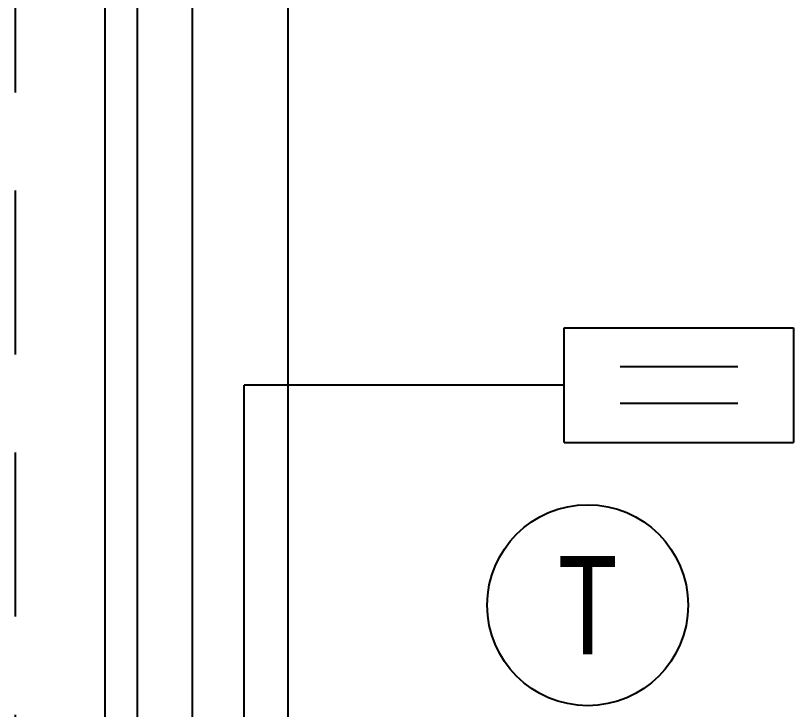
# Model space of a CAD drawing. Header units: millimetres. Extents: x 0 to 84100, y 0 to 59400.
# Drawn here: x 32528 to 34905, y 25119 to 27237 of the extents above; entities that cross this region are included whole.
import ezdxf
from ezdxf.enums import TextEntityAlignment as Align

# ---------------------------------------------------------------- set-up
doc = ezdxf.new("R2010")
doc.units = ezdxf.units.MM
doc.header["$LTSCALE"] = 1000
doc.linetypes.add('점선1', pattern=[2, 1.25, -0.75])
for name, color, linetype in [('arch', 8, 'Continuous'), ('S', 4, 'Continuous'), ('SYM', 3, 'Continuous'), ('TRAY', 3, 'Continuous')]:
    doc.layers.add(name, color=color, linetype=linetype)
doc.styles.add('GHS', font='malgun.ttf')

# ---------------------------------------------------------------- blocks, each defined once
blk = doc.blocks.new('1$0$b')
at = {"layer": 'SYM'}
for p, q in [((-25.639, 2.859), (-18.744, 2.859)), ((-25.639, -0.588), (-25.639, 2.859)), ((-18.744, 2.859), (-18.744, -0.588)), ((-20.421, 1.69), (-23.962, 1.69)), ((-20.421, 0.582), (-23.962, 0.582)), ((-25.639, -0.588), (-18.744, -0.588))]:
    blk.add_line(p, q, dxfattribs=at)

msp = doc.modelspace()

# ---------------------------------------------------------------- linework, layer by layer
at = {"layer": 'arch', "color": 9, "linetype": '점선1', "ltscale": 0.4}
msp.add_line((32528.5, 22202.6), (32528.5, 33521), dxfattribs=at)
at = {"layer": 'S', "ltscale": 0.5}
for p, q in [((32900.5, 21749.2), (32900.5, 30502.9)), ((33069, 24267.1), (33069, 30327.1)), ((33227, 24445.2), (33227, 26108.7))]:
    msp.add_line(p, q, dxfattribs=at)
at = {"layer": 'S'}
msp.add_line((34204.8, 26108.7), (33227, 26108.7), dxfattribs=at)
at = {"layer": 'SYM', "color": 6}
msp.add_circle((34276.2, 25436.9), 306.8, dxfattribs=at)
at = {"layer": 'TRAY', "color": 6}
for points in [[(32801.1, 33521), (32801.1, 22202.6)], [(33361.1, 22202.6), (33361.1, 33521)]]:
    msp.add_lwpolyline(points, dxfattribs=at)

# ---------------------------------------------------------------- block references
at = {"layer": 'SYM', "xscale": 101.5176659471903, "yscale": 101.5176659471903, "zscale": 101.5176659471903}
msp.add_blockref('1$0$b', (36807.6, 25993.4), dxfattribs=at)

# ---------------------------------------------------------------- texts
at = {"layer": 'SYM', "style": 'GHS', "width": 0.8}
msp.add_text('T', height=300, dxfattribs=at).set_placement((34276.2, 25436.9), align=Align.MIDDLE)

doc.saveas('drawing.dxf')
